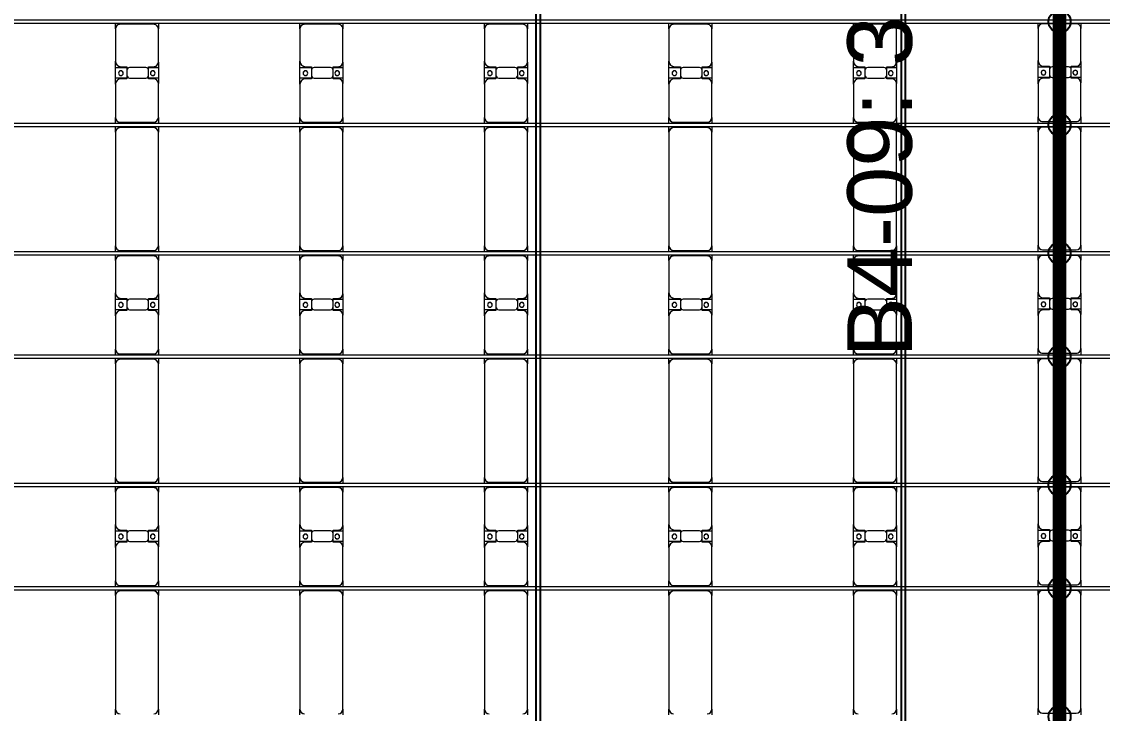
# Model space of a CAD drawing. Header units: millimetres. Extents: x -178706 to 107777, y -87310 to 933.
# Drawn here: x -14141 to -2426, y -64066 to -56571 of the extents above; entities that cross this region are included whole.
import ezdxf

# ---------------------------------------------------------------- set-up
doc = ezdxf.new("R2010")
doc.units = ezdxf.units.MM
doc.layers.add('A-GENM', color=13, linetype='Continuous', lineweight=9)
doc.layers.add('S-BEAM', color=12, linetype='Continuous', lineweight=9)
doc.layers.add('GC-GHI CHU', color=2, linetype='Continuous')
doc.layers.add('GC-HOP 40x60 GIA CUONG', color=1, linetype='Continuous')
doc.styles.add('GC_VN', font='arial.ttf')

# ---------------------------------------------------------------- blocks, each defined once
blk = doc.blocks.new('Dai phao do pin - DẢI PHAO ĐỠ PIN-15891-BỐ TRÍ KHUNG KẾT CẤU BÈ PIN 04')
at = {"layer": 'A-GENM', "color": 7}
for p, q in [((11869, 242), (11930, 242)), ((13160, 242), (11930, 242)), ((13160, 242), (13219, 242)), ((13259, 242), (13320, 242)), ((13680, 242), (13320, 242)), ((13680, 242), (13862, 242)), ((13748, 242), (13930, 242)), ((13748, 118), (13748, 242)), ((13862, 242), (13862, 118)), ((14280, 242), (13930, 242)), ((14280, 242), (14339, 242)), ((14379, 242), (14440, 242)), ((15670, 242), (14440, 242)), ((15670, 242), (15729, 242)), ((15769, 242), (15830, 242)), ((16190, 242), (15830, 242)), ((16190, 242), (16372, 242)), ((16258, 242), (16440, 242)), ((16258, 118), (16258, 242)), ((16372, 242), (16372, 118)), ((16790, 242), (16440, 242)), ((16790, 242), (16849, 242)), ((16889, 242), (16950, 242)), ((18180, 242), (16950, 242)), ((18180, 242), (18239, 242)), ((18279, 242), (18340, 242)), ((18700, 242), (18340, 242)), ((18700, 242), (18882, 242)), ((18768, 242), (18950, 242)), ((18768, 118), (18768, 242)), ((18882, 242), (18882, 118)), ((19300, 242), (18950, 242)), ((19300, 242), (19359, 242)), ((13210, -173), (13210, 192)), ((13270, 192), (13270, -173)), ((13740, 118), (13740, 182)), ((13832, 118), (13740, 118)), ((13870, 118), (13778, 118)), ((13870, 182), (13870, 118)), ((14330, -173), (14330, 192)), ((14390, 192), (14390, -173)), ((15720, -173), (15720, 192)), ((15780, 192), (15780, -173)), ((16250, 118), (16250, 182)), ((16342, 118), (16250, 118)), ((16380, 118), (16288, 118)), ((16380, 182), (16380, 118)), ((16840, -173), (16840, 192)), ((16900, 192), (16900, -173)), ((18230, -173), (18230, 192)), ((18290, 192), (18290, -173)), ((18760, 118), (18760, 182)), ((18852, 118), (18760, 118)), ((18890, 118), (18798, 118)), ((18890, 182), (18890, 118)), ((19350, -173), (19350, 192)), ((13748, 88), (13748, -88)), ((13862, -88), (13862, 88)), ((16258, 88), (16258, -88)), ((16372, -88), (16372, 88)), ((18768, 88), (18768, -88)), ((18882, -88), (18882, 88)), ((11930, -223), (11869, -223)), ((11930, -223), (13160, -223)), ((13219, -223), (13160, -223)), ((13320, -223), (13259, -223)), ((13320, -223), (13690, -223)), ((13862, -223), (13690, -223)), ((13740, -173), (13740, -118)), ((13740, -118), (13832, -118)), ((13748, -223), (13748, -118)), ((13920, -223), (13748, -223)), ((13778, -118), (13870, -118)), ((13862, -118), (13862, -223)), ((13870, -118), (13870, -173)), ((13920, -223), (14280, -223)), ((14339, -223), (14280, -223)), ((14440, -223), (14379, -223)), ((14440, -223), (15670, -223)), ((15729, -223), (15670, -223)), ((15830, -223), (15769, -223)), ((15830, -223), (16200, -223)), ((16372, -223), (16200, -223)), ((16250, -173), (16250, -118)), ((16250, -118), (16342, -118)), ((16258, -223), (16258, -118)), ((16430, -223), (16258, -223)), ((16288, -118), (16380, -118)), ((16372, -118), (16372, -223)), ((16380, -118), (16380, -173)), ((16430, -223), (16790, -223)), ((16849, -223), (16790, -223)), ((16950, -223), (16889, -223)), ((16950, -223), (18180, -223)), ((18239, -223), (18180, -223)), ((18340, -223), (18279, -223)), ((18340, -223), (18710, -223)), ((18882, -223), (18710, -223)), ((18760, -173), (18760, -118)), ((18760, -118), (18852, -118)), ((18768, -223), (18768, -118)), ((18940, -223), (18768, -223)), ((18798, -118), (18890, -118)), ((18882, -118), (18882, -223)), ((18890, -118), (18890, -173)), ((18940, -223), (19300, -223)), ((19359, -223), (19300, -223))]:
    blk.add_line(p, q, dxfattribs=at)
for centre, radius, start, end in [((11930, 192), 50, 90, 180), ((11930, 192), 50, 105, 180), ((13160, 192), 50, 360, 90), ((13160, 192), 50, 15, 90), ((13320, 192), 50, 90, 180), ((13680, 182), 60, 0, 90), ((13930, 182), 60, 90, 180), ((14280, 192), 50, 0, 90), ((14440, 192), 50, 90, 180), ((14440, 192), 50, 105, 180), ((15670, 192), 50, 0, 90), ((15670, 192), 50, 15, 90), ((15830, 192), 50, 90, 180), ((16190, 182), 60, 0, 90), ((16440, 182), 60, 90, 180), ((16790, 192), 50, 360, 90), ((16950, 192), 50, 90, 180), ((16950, 192), 50, 105, 180), ((18180, 192), 50, 360, 90), ((18180, 192), 50, 15, 90), ((18340, 192), 50, 90, 180), ((18700, 182), 60, 0, 90), ((18950, 182), 60, 90, 180), ((19300, 192), 50, 0, 90), ((13320, 192), 50, 135, 180), ((13680, 182), 60, 0, 30), ((13778, 88), 30, 90, 180), ((13799, 183), 25, 360, 180), ((13799, 183), 25, 180, 360), ((13801, 183), 25, 0, 180), ((13801, 183), 25, 180, 360), ((13832, 88), 30, 360, 90), ((13930, 182), 60, 150, 180), ((14280, 192), 50, 0, 45), ((15830, 192), 50, 135, 180), ((16190, 182), 60, 0, 30), ((16288, 88), 30, 90, 180), ((16309, 183), 25, 0, 180), ((16309, 183), 25, 180, 0), ((16311, 183), 25, 0, 180), ((16311, 183), 25, 180, 360), ((16342, 88), 30, 360, 90), ((16440, 182), 60, 150, 180), ((16790, 192), 50, 360, 45), ((18340, 192), 50, 135, 180), ((18700, 182), 60, 0, 30), ((18798, 88), 30, 90, 180), ((18819, 183), 25, 0, 180), ((18819, 183), 25, 180, 360), ((18821, 183), 25, 360, 180), ((18821, 183), 25, 180, 360), ((18852, 88), 30, 360, 90), ((18950, 182), 60, 150, 180), ((19300, 192), 50, 0, 45), ((13778, -88), 30, 180, 270), ((13832, -88), 30, 270, 360), ((16288, -88), 30, 180, 270), ((16342, -88), 30, 270, 360), ((18798, -88), 30, 180, 270), ((18852, -88), 30, 270, 360), ((11930, -173), 50, 180, 270), ((11930, -173), 50, 180, 270), ((13160, -173), 50, 270, 360), ((13160, -173), 50, 286.154, 360), ((13320, -173), 50, 180, 270), ((13320, -173), 50, 180, 225), ((13690, -173), 50, 270, 360), ((13690, -173), 50, 315, 360), ((13799, -162), 25, 0, 180), ((13799, -162), 25, 180, 360), ((13801, -162), 25, 0, 180), ((13801, -162), 25, 180, 360), ((13920, -173), 50, 180, 270), ((13920, -173), 50, 180, 225), ((14280, -173), 50, 270, 360), ((14280, -173), 50, 315, 360), ((14440, -173), 50, 180, 270), ((14440, -173), 50, 180, 270), ((15670, -173), 50, 270, 360), ((15670, -173), 50, 285, 360), ((15830, -173), 50, 180, 270), ((15830, -173), 50, 180, 225), ((16200, -173), 50, 270, 360), ((16200, -173), 50, 315, 360), ((16309, -162), 25, 0, 180), ((16309, -162), 25, 180, 360), ((16311, -162), 25, 360, 180), ((16311, -162), 25, 180, 0), ((16430, -173), 50, 180, 270), ((16430, -173), 50, 180, 225), ((16790, -173), 50, 270, 360), ((16790, -173), 50, 315, 360), ((16950, -173), 50, 180, 270), ((16950, -173), 50, 180, 270), ((18180, -173), 50, 270, 360), ((18180, -173), 50, 285, 360), ((18340, -173), 50, 180, 270), ((18340, -173), 50, 180, 225), ((18710, -173), 50, 270, 360), ((18710, -173), 50, 315, 360), ((18819, -162), 25, 0, 180), ((18819, -162), 25, 180, 360), ((18821, -162), 25, 0, 180), ((18821, -162), 25, 180, 360), ((18940, -173), 50, 180, 270), ((18940, -173), 50, 180, 225), ((19300, -173), 50, 270, 0), ((19300, -173), 50, 315, 360)]:
    blk.add_arc(centre, radius, start, end, dxfattribs=at)
blk = doc.blocks.new('Dai phao do pin - DẢI PHAO ĐỠ PIN-V60-BỐ TRÍ KHUNG KẾT CẤU BÈ PIN 04')
at = {"layer": 'A-GENM', "color": 7}
for p, q in [((11869, 242), (11930, 242)), ((13160, 242), (11930, 242)), ((13160, 242), (13219, 242)), ((13259, 242), (13320, 242)), ((13680, 242), (13320, 242)), ((13680, 242), (13862, 242)), ((13748, 242), (13930, 242)), ((13748, 118), (13748, 242)), ((13862, 242), (13862, 118)), ((14280, 242), (13930, 242)), ((14280, 242), (14339, 242)), ((14379, 242), (14440, 242)), ((15670, 242), (14440, 242)), ((15670, 242), (15729, 242)), ((15769, 242), (15830, 242)), ((16190, 242), (15830, 242)), ((16190, 242), (16372, 242)), ((16258, 242), (16440, 242)), ((16258, 118), (16258, 242)), ((16372, 242), (16372, 118)), ((16790, 242), (16440, 242)), ((16790, 242), (16849, 242)), ((16889, 242), (16950, 242)), ((18180, 242), (16950, 242)), ((18180, 242), (18239, 242)), ((18279, 242), (18340, 242)), ((18700, 242), (18340, 242)), ((18700, 242), (18882, 242)), ((18768, 242), (18950, 242)), ((18768, 118), (18768, 242)), ((18882, 242), (18882, 118)), ((19300, 242), (18950, 242)), ((19300, 242), (19359, 242)), ((13210, -173), (13210, 192)), ((13270, 192), (13270, -173)), ((13740, 118), (13740, 182)), ((13832, 118), (13740, 118)), ((13870, 118), (13778, 118)), ((13870, 182), (13870, 118)), ((14330, -173), (14330, 192)), ((14390, 192), (14390, -173)), ((15720, -173), (15720, 192)), ((15780, 192), (15780, -173)), ((16250, 118), (16250, 182)), ((16342, 118), (16250, 118)), ((16380, 118), (16288, 118)), ((16380, 182), (16380, 118)), ((16840, -173), (16840, 192)), ((16900, 192), (16900, -173)), ((18230, -173), (18230, 192)), ((18290, 192), (18290, -173)), ((18760, 118), (18760, 182)), ((18852, 118), (18760, 118)), ((18890, 118), (18798, 118)), ((18890, 182), (18890, 118)), ((19350, -173), (19350, 192)), ((13748, 88), (13748, -88)), ((13862, -88), (13862, 88)), ((16258, 88), (16258, -88)), ((16372, -88), (16372, 88)), ((18768, 88), (18768, -88)), ((18882, -88), (18882, 88)), ((11930, -223), (11869, -223)), ((11930, -223), (13160, -223)), ((13219, -223), (13160, -223)), ((13320, -223), (13259, -223)), ((13320, -223), (13690, -223)), ((13862, -223), (13690, -223)), ((13740, -173), (13740, -118)), ((13740, -118), (13832, -118)), ((13748, -223), (13748, -118)), ((13920, -223), (13748, -223)), ((13778, -118), (13870, -118)), ((13862, -118), (13862, -223)), ((13870, -118), (13870, -173)), ((13920, -223), (14280, -223)), ((14339, -223), (14280, -223)), ((14440, -223), (14379, -223)), ((14440, -223), (15670, -223)), ((15729, -223), (15670, -223)), ((15830, -223), (15769, -223)), ((15830, -223), (16200, -223)), ((16372, -223), (16200, -223)), ((16250, -173), (16250, -118)), ((16250, -118), (16342, -118)), ((16258, -223), (16258, -118)), ((16430, -223), (16258, -223)), ((16288, -118), (16380, -118)), ((16372, -118), (16372, -223)), ((16380, -118), (16380, -173)), ((16430, -223), (16790, -223)), ((16849, -223), (16790, -223)), ((16950, -223), (16889, -223)), ((16950, -223), (18180, -223)), ((18239, -223), (18180, -223)), ((18340, -223), (18279, -223)), ((18340, -223), (18710, -223)), ((18882, -223), (18710, -223)), ((18760, -173), (18760, -118)), ((18760, -118), (18852, -118)), ((18768, -223), (18768, -118)), ((18940, -223), (18768, -223)), ((18798, -118), (18890, -118)), ((18882, -118), (18882, -223)), ((18890, -118), (18890, -173)), ((18940, -223), (19300, -223)), ((19359, -223), (19300, -223))]:
    blk.add_line(p, q, dxfattribs=at)
for centre, radius, start, end in [((11930, 192), 50, 90, 180), ((11930, 192), 50, 105, 180), ((13160, 192), 50, 360, 90), ((13160, 192), 50, 15, 90), ((13320, 192), 50, 90, 180), ((13680, 182), 60, 0, 90), ((13930, 182), 60, 90, 180), ((14280, 192), 50, 0, 90), ((14440, 192), 50, 90, 180), ((14440, 192), 50, 105, 180), ((15670, 192), 50, 0, 90), ((15670, 192), 50, 15, 90), ((15830, 192), 50, 90, 180), ((16190, 182), 60, 0, 90), ((16440, 182), 60, 90, 180), ((16790, 192), 50, 360, 90), ((16950, 192), 50, 90, 180), ((16950, 192), 50, 105, 180), ((18180, 192), 50, 360, 90), ((18180, 192), 50, 15, 90), ((18340, 192), 50, 90, 180), ((18700, 182), 60, 0, 90), ((18950, 182), 60, 90, 180), ((19300, 192), 50, 0, 90), ((13320, 192), 50, 135, 180), ((13680, 182), 60, 0, 30), ((13778, 88), 30, 90, 180), ((13799, 183), 25, 360, 180), ((13799, 183), 25, 180, 360), ((13801, 183), 25, 0, 180), ((13801, 183), 25, 180, 360), ((13832, 88), 30, 360, 90), ((13930, 182), 60, 150, 180), ((14280, 192), 50, 0, 45), ((15830, 192), 50, 135, 180), ((16190, 182), 60, 0, 30), ((16288, 88), 30, 90, 180), ((16309, 183), 25, 0, 180), ((16309, 183), 25, 180, 0), ((16311, 183), 25, 0, 180), ((16311, 183), 25, 180, 360), ((16342, 88), 30, 360, 90), ((16440, 182), 60, 150, 180), ((16790, 192), 50, 360, 45), ((18340, 192), 50, 135, 180), ((18700, 182), 60, 0, 30), ((18798, 88), 30, 90, 180), ((18819, 183), 25, 0, 180), ((18819, 183), 25, 180, 360), ((18821, 183), 25, 360, 180), ((18821, 183), 25, 180, 360), ((18852, 88), 30, 360, 90), ((18950, 182), 60, 150, 180), ((19300, 192), 50, 0, 45), ((13778, -88), 30, 180, 270), ((13832, -88), 30, 270, 360), ((16288, -88), 30, 180, 270), ((16342, -88), 30, 270, 360), ((18798, -88), 30, 180, 270), ((18852, -88), 30, 270, 360), ((11930, -173), 50, 180, 270), ((11930, -173), 50, 180, 270), ((13160, -173), 50, 270, 360), ((13160, -173), 50, 286.1585, 360), ((13320, -173), 50, 180, 270), ((13320, -173), 50, 180, 225), ((13690, -173), 50, 270, 360), ((13690, -173), 50, 315, 360), ((13799, -162), 25, 0, 180), ((13799, -162), 25, 180, 360), ((13801, -162), 25, 0, 180), ((13801, -162), 25, 180, 360), ((13920, -173), 50, 180, 270), ((13920, -173), 50, 180, 225), ((14280, -173), 50, 270, 360), ((14280, -173), 50, 315, 360), ((14440, -173), 50, 180, 270), ((14440, -173), 50, 180, 270), ((15670, -173), 50, 270, 360), ((15670, -173), 50, 285, 360), ((15830, -173), 50, 180, 270), ((15830, -173), 50, 180, 225), ((16200, -173), 50, 270, 360), ((16200, -173), 50, 315, 360), ((16309, -162), 25, 0, 180), ((16309, -162), 25, 180, 360), ((16311, -162), 25, 360, 180), ((16311, -162), 25, 180, 0), ((16430, -173), 50, 180, 270), ((16430, -173), 50, 180, 225), ((16790, -173), 50, 270, 360), ((16790, -173), 50, 315, 360), ((16950, -173), 50, 180, 270), ((16950, -173), 50, 180, 270), ((18180, -173), 50, 270, 360), ((18180, -173), 50, 285, 360), ((18340, -173), 50, 180, 270), ((18340, -173), 50, 180, 225), ((18710, -173), 50, 270, 360), ((18710, -173), 50, 315, 360), ((18819, -162), 25, 0, 180), ((18819, -162), 25, 180, 360), ((18821, -162), 25, 0, 180), ((18821, -162), 25, 180, 360), ((18940, -173), 50, 180, 270), ((18940, -173), 50, 180, 225), ((19300, -173), 50, 270, 0), ((19300, -173), 50, 315, 360)]:
    blk.add_arc(centre, radius, start, end, dxfattribs=at)
blk = doc.blocks.new('Dai phao do pin - DẢI PHAO ĐỠ PIN-V61-BỐ TRÍ KHUNG KẾT CẤU BÈ PIN 04')
at = {"layer": 'A-GENM', "color": 7}
for p, q in [((11869, 242), (11930, 242)), ((13160, 242), (11930, 242)), ((13160, 242), (13219, 242)), ((13259, 242), (13320, 242)), ((13680, 242), (13320, 242)), ((13680, 242), (13862, 242)), ((13748, 242), (13930, 242)), ((13748, 118), (13748, 242)), ((13862, 242), (13862, 118)), ((14280, 242), (13930, 242)), ((14280, 242), (14339, 242)), ((14379, 242), (14440, 242)), ((15670, 242), (14440, 242)), ((15670, 242), (15729, 242)), ((15769, 242), (15830, 242)), ((16190, 242), (15830, 242)), ((16190, 242), (16372, 242)), ((16258, 242), (16440, 242)), ((16258, 118), (16258, 242)), ((16372, 242), (16372, 118)), ((16790, 242), (16440, 242)), ((16790, 242), (16849, 242)), ((16889, 242), (16950, 242)), ((18180, 242), (16950, 242)), ((18180, 242), (18239, 242)), ((18279, 242), (18340, 242)), ((18700, 242), (18340, 242)), ((18700, 242), (18882, 242)), ((18768, 242), (18950, 242)), ((18768, 118), (18768, 242)), ((18882, 242), (18882, 118)), ((19300, 242), (18950, 242)), ((19300, 242), (19359, 242)), ((13210, -173), (13210, 192)), ((13270, 192), (13270, -173)), ((13740, 118), (13740, 182)), ((13832, 118), (13740, 118)), ((13870, 118), (13778, 118)), ((13870, 182), (13870, 118)), ((14330, -173), (14330, 192)), ((14390, 192), (14390, -173)), ((15720, -173), (15720, 192)), ((15780, 192), (15780, -173)), ((16250, 118), (16250, 182)), ((16342, 118), (16250, 118)), ((16380, 118), (16288, 118)), ((16380, 182), (16380, 118)), ((16840, -173), (16840, 192)), ((16900, 192), (16900, -173)), ((18230, -173), (18230, 192)), ((18290, 192), (18290, -173)), ((18760, 118), (18760, 182)), ((18852, 118), (18760, 118)), ((18890, 118), (18798, 118)), ((18890, 182), (18890, 118)), ((19350, -173), (19350, 192)), ((13748, 88), (13748, -88)), ((13862, -88), (13862, 88)), ((16258, 88), (16258, -88)), ((16372, -88), (16372, 88)), ((18768, 88), (18768, -88)), ((18882, -88), (18882, 88)), ((11930, -223), (11869, -223)), ((11930, -223), (13160, -223)), ((13219, -223), (13160, -223)), ((13320, -223), (13259, -223)), ((13320, -223), (13690, -223)), ((13862, -223), (13690, -223)), ((13740, -173), (13740, -118)), ((13740, -118), (13832, -118)), ((13748, -223), (13748, -118)), ((13920, -223), (13748, -223)), ((13778, -118), (13870, -118)), ((13862, -118), (13862, -223)), ((13870, -118), (13870, -173)), ((13920, -223), (14280, -223)), ((14339, -223), (14280, -223)), ((14440, -223), (14379, -223)), ((14440, -223), (15670, -223)), ((15729, -223), (15670, -223)), ((15830, -223), (15769, -223)), ((15830, -223), (16200, -223)), ((16372, -223), (16200, -223)), ((16250, -173), (16250, -118)), ((16250, -118), (16342, -118)), ((16258, -223), (16258, -118)), ((16430, -223), (16258, -223)), ((16288, -118), (16380, -118)), ((16372, -118), (16372, -223)), ((16380, -118), (16380, -173)), ((16430, -223), (16790, -223)), ((16849, -223), (16790, -223)), ((16950, -223), (16889, -223)), ((16950, -223), (18180, -223)), ((18239, -223), (18180, -223)), ((18340, -223), (18279, -223)), ((18340, -223), (18710, -223)), ((18882, -223), (18710, -223)), ((18760, -173), (18760, -118)), ((18760, -118), (18852, -118)), ((18768, -223), (18768, -118)), ((18940, -223), (18768, -223)), ((18798, -118), (18890, -118)), ((18882, -118), (18882, -223)), ((18890, -118), (18890, -173)), ((18940, -223), (19300, -223)), ((19359, -223), (19300, -223))]:
    blk.add_line(p, q, dxfattribs=at)
for centre, radius, start, end in [((11930, 192), 50, 90, 180), ((11930, 192), 50, 105, 180), ((13160, 192), 50, 360, 90), ((13160, 192), 50, 15, 90), ((13320, 192), 50, 90, 180), ((13680, 182), 60, 0, 90), ((13930, 182), 60, 90, 180), ((14280, 192), 50, 0, 90), ((14440, 192), 50, 90, 180), ((14440, 192), 50, 105, 180), ((15670, 192), 50, 0, 90), ((15670, 192), 50, 15, 90), ((15830, 192), 50, 90, 180), ((16190, 182), 60, 0, 90), ((16440, 182), 60, 90, 180), ((16790, 192), 50, 360, 90), ((16950, 192), 50, 90, 180), ((16950, 192), 50, 105, 180), ((18180, 192), 50, 360, 90), ((18180, 192), 50, 15, 90), ((18340, 192), 50, 90, 180), ((18700, 182), 60, 0, 90), ((18950, 182), 60, 90, 180), ((19300, 192), 50, 0, 90), ((13320, 192), 50, 135, 180), ((13680, 182), 60, 0, 30), ((13778, 88), 30, 90, 180), ((13799, 183), 25, 360, 180), ((13799, 183), 25, 180, 360), ((13801, 183), 25, 0, 180), ((13801, 183), 25, 180, 360), ((13832, 88), 30, 360, 90), ((13930, 182), 60, 150, 180), ((14280, 192), 50, 0, 45), ((15830, 192), 50, 135, 180), ((16190, 182), 60, 0, 30), ((16288, 88), 30, 90, 180), ((16309, 183), 25, 0, 180), ((16309, 183), 25, 180, 0), ((16311, 183), 25, 0, 180), ((16311, 183), 25, 180, 360), ((16342, 88), 30, 360, 90), ((16440, 182), 60, 150, 180), ((16790, 192), 50, 360, 45), ((18340, 192), 50, 135, 180), ((18700, 182), 60, 0, 30), ((18798, 88), 30, 90, 180), ((18819, 183), 25, 0, 180), ((18819, 183), 25, 180, 360), ((18821, 183), 25, 360, 180), ((18821, 183), 25, 180, 360), ((18852, 88), 30, 360, 90), ((18950, 182), 60, 150, 180), ((19300, 192), 50, 0, 45), ((13778, -88), 30, 180, 270), ((13832, -88), 30, 270, 360), ((16288, -88), 30, 180, 270), ((16342, -88), 30, 270, 360), ((18798, -88), 30, 180, 270), ((18852, -88), 30, 270, 360), ((11930, -173), 50, 180, 270), ((11930, -173), 50, 180, 270), ((13160, -173), 50, 270, 360), ((13160, -173), 50, 286.1631, 360), ((13320, -173), 50, 180, 270), ((13320, -173), 50, 180, 225), ((13690, -173), 50, 270, 360), ((13690, -173), 50, 315, 360), ((13799, -162), 25, 0, 180), ((13799, -162), 25, 180, 360), ((13801, -162), 25, 0, 180), ((13801, -162), 25, 180, 360), ((13920, -173), 50, 180, 270), ((13920, -173), 50, 180, 225), ((14280, -173), 50, 270, 360), ((14280, -173), 50, 315, 360), ((14440, -173), 50, 180, 270), ((14440, -173), 50, 180, 270), ((15670, -173), 50, 270, 360), ((15670, -173), 50, 285, 360), ((15830, -173), 50, 180, 270), ((15830, -173), 50, 180, 225), ((16200, -173), 50, 270, 360), ((16200, -173), 50, 315, 360), ((16309, -162), 25, 0, 180), ((16309, -162), 25, 180, 360), ((16311, -162), 25, 360, 180), ((16311, -162), 25, 180, 0), ((16430, -173), 50, 180, 270), ((16430, -173), 50, 180, 225), ((16790, -173), 50, 270, 360), ((16790, -173), 50, 315, 360), ((16950, -173), 50, 180, 270), ((16950, -173), 50, 180, 270), ((18180, -173), 50, 270, 360), ((18180, -173), 50, 285, 360), ((18340, -173), 50, 180, 270), ((18340, -173), 50, 180, 225), ((18710, -173), 50, 270, 360), ((18710, -173), 50, 315, 360), ((18819, -162), 25, 0, 180), ((18819, -162), 25, 180, 360), ((18821, -162), 25, 0, 180), ((18821, -162), 25, 180, 360), ((18940, -173), 50, 180, 270), ((18940, -173), 50, 180, 225), ((19300, -173), 50, 270, 0), ((19300, -173), 50, 315, 360)]:
    blk.add_arc(centre, radius, start, end, dxfattribs=at)
blk = doc.blocks.new('Dai phao do pin - DẢI PHAO ĐỠ PIN-V62-BỐ TRÍ KHUNG KẾT CẤU BÈ PIN 04')
at = {"layer": 'A-GENM', "color": 7}
for p, q in [((11869, 242), (11930, 242)), ((13160, 242), (11930, 242)), ((13160, 242), (13219, 242)), ((13259, 242), (13320, 242)), ((13680, 242), (13320, 242)), ((13680, 242), (13862, 242)), ((13748, 242), (13930, 242)), ((13748, 118), (13748, 242)), ((13862, 242), (13862, 118)), ((14280, 242), (13930, 242)), ((14280, 242), (14339, 242)), ((14379, 242), (14440, 242)), ((15670, 242), (14440, 242)), ((15670, 242), (15729, 242)), ((15769, 242), (15830, 242)), ((16190, 242), (15830, 242)), ((16190, 242), (16372, 242)), ((16258, 242), (16440, 242)), ((16258, 118), (16258, 242)), ((16372, 242), (16372, 118)), ((16790, 242), (16440, 242)), ((16790, 242), (16849, 242)), ((16889, 242), (16950, 242)), ((18180, 242), (16950, 242)), ((18180, 242), (18239, 242)), ((18279, 242), (18340, 242)), ((18700, 242), (18340, 242)), ((18700, 242), (18882, 242)), ((18768, 242), (18950, 242)), ((18768, 118), (18768, 242)), ((18882, 242), (18882, 118)), ((19300, 242), (18950, 242)), ((19300, 242), (19359, 242)), ((13210, -173), (13210, 192)), ((13270, 192), (13270, -173)), ((13740, 118), (13740, 182)), ((13832, 118), (13740, 118)), ((13870, 118), (13778, 118)), ((13870, 182), (13870, 118)), ((14330, -173), (14330, 192)), ((14390, 192), (14390, -173)), ((15720, -173), (15720, 192)), ((15780, 192), (15780, -173)), ((16250, 118), (16250, 182)), ((16342, 118), (16250, 118)), ((16380, 118), (16288, 118)), ((16380, 182), (16380, 118)), ((16840, -173), (16840, 192)), ((16900, 192), (16900, -173)), ((18230, -173), (18230, 192)), ((18290, 192), (18290, -173)), ((18760, 118), (18760, 182)), ((18852, 118), (18760, 118)), ((18890, 118), (18798, 118)), ((18890, 182), (18890, 118)), ((19350, -173), (19350, 192)), ((13748, 88), (13748, -88)), ((13862, -88), (13862, 88)), ((16258, 88), (16258, -88)), ((16372, -88), (16372, 88)), ((18768, 88), (18768, -88)), ((18882, -88), (18882, 88)), ((11930, -223), (11869, -223)), ((11930, -223), (13160, -223)), ((13219, -223), (13160, -223)), ((13320, -223), (13259, -223)), ((13320, -223), (13690, -223)), ((13862, -223), (13690, -223)), ((13740, -173), (13740, -118)), ((13740, -118), (13832, -118)), ((13748, -223), (13748, -118)), ((13920, -223), (13748, -223)), ((13778, -118), (13870, -118)), ((13862, -118), (13862, -223)), ((13870, -118), (13870, -173)), ((13920, -223), (14280, -223)), ((14339, -223), (14280, -223)), ((14440, -223), (14379, -223)), ((14440, -223), (15670, -223)), ((15729, -223), (15670, -223)), ((15830, -223), (15769, -223)), ((15830, -223), (16200, -223)), ((16372, -223), (16200, -223)), ((16250, -173), (16250, -118)), ((16250, -118), (16342, -118)), ((16258, -223), (16258, -118)), ((16430, -223), (16258, -223)), ((16288, -118), (16380, -118)), ((16372, -118), (16372, -223)), ((16380, -118), (16380, -173)), ((16430, -223), (16790, -223)), ((16849, -223), (16790, -223)), ((16950, -223), (16889, -223)), ((16950, -223), (18180, -223)), ((18239, -223), (18180, -223)), ((18340, -223), (18279, -223)), ((18340, -223), (18710, -223)), ((18882, -223), (18710, -223)), ((18760, -173), (18760, -118)), ((18760, -118), (18852, -118)), ((18768, -223), (18768, -118)), ((18940, -223), (18768, -223)), ((18798, -118), (18890, -118)), ((18882, -118), (18882, -223)), ((18890, -118), (18890, -173)), ((18940, -223), (19300, -223)), ((19359, -223), (19300, -223))]:
    blk.add_line(p, q, dxfattribs=at)
for centre, radius, start, end in [((11930, 192), 50, 90, 180), ((11930, 192), 50, 105, 180), ((13160, 192), 50, 360, 90), ((13160, 192), 50, 15, 90), ((13320, 192), 50, 90, 180), ((13680, 182), 60, 0, 90), ((13930, 182), 60, 90, 180), ((14280, 192), 50, 0, 90), ((14440, 192), 50, 90, 180), ((14440, 192), 50, 105, 180), ((15670, 192), 50, 0, 90), ((15670, 192), 50, 15, 90), ((15830, 192), 50, 90, 180), ((16190, 182), 60, 0, 90), ((16440, 182), 60, 90, 180), ((16790, 192), 50, 360, 90), ((16950, 192), 50, 90, 180), ((16950, 192), 50, 105, 180), ((18180, 192), 50, 360, 90), ((18180, 192), 50, 15, 90), ((18340, 192), 50, 90, 180), ((18700, 182), 60, 0, 90), ((18950, 182), 60, 90, 180), ((19300, 192), 50, 0, 90), ((13320, 192), 50, 135, 180), ((13680, 182), 60, 0, 30), ((13778, 88), 30, 90, 180), ((13799, 183), 25, 360, 180), ((13799, 183), 25, 180, 360), ((13801, 183), 25, 0, 180), ((13801, 183), 25, 180, 360), ((13832, 88), 30, 360, 90), ((13930, 182), 60, 150, 180), ((14280, 192), 50, 0, 45), ((15830, 192), 50, 135, 180), ((16190, 182), 60, 0, 30), ((16288, 88), 30, 90, 180), ((16309, 183), 25, 0, 180), ((16309, 183), 25, 180, 0), ((16311, 183), 25, 0, 180), ((16311, 183), 25, 180, 360), ((16342, 88), 30, 360, 90), ((16440, 182), 60, 150, 180), ((16790, 192), 50, 360, 45), ((18340, 192), 50, 135, 180), ((18700, 182), 60, 0, 30), ((18798, 88), 30, 90, 180), ((18819, 183), 25, 0, 180), ((18819, 183), 25, 180, 360), ((18821, 183), 25, 360, 180), ((18821, 183), 25, 180, 360), ((18852, 88), 30, 360, 90), ((18950, 182), 60, 150, 180), ((19300, 192), 50, 0, 45), ((13778, -88), 30, 180, 270), ((13832, -88), 30, 270, 360), ((16288, -88), 30, 180, 270), ((16342, -88), 30, 270, 360), ((18798, -88), 30, 180, 270), ((18852, -88), 30, 270, 360), ((11930, -173), 50, 180, 270), ((11930, -173), 50, 180, 270), ((13160, -173), 50, 270, 360), ((13160, -173), 50, 286.1676, 360), ((13320, -173), 50, 180, 270), ((13320, -173), 50, 180, 225), ((13690, -173), 50, 270, 360), ((13690, -173), 50, 315, 360), ((13799, -162), 25, 0, 180), ((13799, -162), 25, 180, 360), ((13801, -162), 25, 0, 180), ((13801, -162), 25, 180, 360), ((13920, -173), 50, 180, 270), ((13920, -173), 50, 180, 225), ((14280, -173), 50, 270, 360), ((14280, -173), 50, 315, 360), ((14440, -173), 50, 180, 270), ((14440, -173), 50, 180, 270), ((15670, -173), 50, 270, 360), ((15670, -173), 50, 285, 360), ((15830, -173), 50, 180, 270), ((15830, -173), 50, 180, 225), ((16200, -173), 50, 270, 360), ((16200, -173), 50, 315, 360), ((16309, -162), 25, 0, 180), ((16309, -162), 25, 180, 360), ((16311, -162), 25, 360, 180), ((16311, -162), 25, 180, 0), ((16430, -173), 50, 180, 270), ((16430, -173), 50, 180, 225), ((16790, -173), 50, 270, 360), ((16790, -173), 50, 315, 360), ((16950, -173), 50, 180, 270), ((16950, -173), 50, 180, 270), ((18180, -173), 50, 270, 360), ((18180, -173), 50, 285, 360), ((18340, -173), 50, 180, 270), ((18340, -173), 50, 180, 225), ((18710, -173), 50, 270, 360), ((18710, -173), 50, 315, 360), ((18819, -162), 25, 0, 180), ((18819, -162), 25, 180, 360), ((18821, -162), 25, 0, 180), ((18821, -162), 25, 180, 360), ((18940, -173), 50, 180, 270), ((18940, -173), 50, 180, 225), ((19300, -173), 50, 270, 0), ((19300, -173), 50, 315, 360)]:
    blk.add_arc(centre, radius, start, end, dxfattribs=at)
blk = doc.blocks.new('Dai phao do pin - DẢI PHAO ĐỠ PIN-V63-BỐ TRÍ KHUNG KẾT CẤU BÈ PIN 04')
at = {"layer": 'A-GENM', "color": 7}
for p, q in [((11869, 242), (11930, 242)), ((13160, 242), (11930, 242)), ((13160, 242), (13219, 242)), ((13259, 242), (13320, 242)), ((13680, 242), (13320, 242)), ((13680, 242), (13862, 242)), ((13748, 242), (13930, 242)), ((13748, 118), (13748, 242)), ((13862, 242), (13862, 118)), ((14280, 242), (13930, 242)), ((14280, 242), (14339, 242)), ((14379, 242), (14440, 242)), ((15670, 242), (14440, 242)), ((15670, 242), (15729, 242)), ((15769, 242), (15830, 242)), ((16190, 242), (15830, 242)), ((16190, 242), (16372, 242)), ((16258, 242), (16440, 242)), ((16258, 118), (16258, 242)), ((16372, 242), (16372, 118)), ((16790, 242), (16440, 242)), ((16790, 242), (16849, 242)), ((16889, 242), (16950, 242)), ((18180, 242), (16950, 242)), ((18180, 242), (18239, 242)), ((18279, 242), (18340, 242)), ((18700, 242), (18340, 242)), ((18700, 242), (18882, 242)), ((18768, 242), (18950, 242)), ((18768, 118), (18768, 242)), ((18882, 242), (18882, 118)), ((19300, 242), (18950, 242)), ((19300, 242), (19359, 242)), ((13210, -173), (13210, 192)), ((13270, 192), (13270, -173)), ((13740, 118), (13740, 182)), ((13832, 118), (13740, 118)), ((13870, 118), (13778, 118)), ((13870, 182), (13870, 118)), ((14330, -173), (14330, 192)), ((14390, 192), (14390, -173)), ((15720, -173), (15720, 192)), ((15780, 192), (15780, -173)), ((16250, 118), (16250, 182)), ((16342, 118), (16250, 118)), ((16380, 118), (16288, 118)), ((16380, 182), (16380, 118)), ((16840, -173), (16840, 192)), ((16900, 192), (16900, -173)), ((18230, -173), (18230, 192)), ((18290, 192), (18290, -173)), ((18760, 118), (18760, 182)), ((18852, 118), (18760, 118)), ((18890, 118), (18798, 118)), ((18890, 182), (18890, 118)), ((19350, -173), (19350, 192)), ((13748, 88), (13748, -88)), ((13862, -88), (13862, 88)), ((16258, 88), (16258, -88)), ((16372, -88), (16372, 88)), ((18768, 88), (18768, -88)), ((18882, -88), (18882, 88)), ((11930, -223), (11869, -223)), ((11930, -223), (13160, -223)), ((13219, -223), (13160, -223)), ((13320, -223), (13259, -223)), ((13320, -223), (13690, -223)), ((13862, -223), (13690, -223)), ((13740, -173), (13740, -118)), ((13740, -118), (13832, -118)), ((13748, -223), (13748, -118)), ((13920, -223), (13748, -223)), ((13778, -118), (13870, -118)), ((13862, -118), (13862, -223)), ((13870, -118), (13870, -173)), ((13920, -223), (14280, -223)), ((14339, -223), (14280, -223)), ((14440, -223), (14379, -223)), ((14440, -223), (15670, -223)), ((15729, -223), (15670, -223)), ((15830, -223), (15769, -223)), ((15830, -223), (16200, -223)), ((16372, -223), (16200, -223)), ((16250, -173), (16250, -118)), ((16250, -118), (16342, -118)), ((16258, -223), (16258, -118)), ((16430, -223), (16258, -223)), ((16288, -118), (16380, -118)), ((16372, -118), (16372, -223)), ((16380, -118), (16380, -173)), ((16430, -223), (16790, -223)), ((16849, -223), (16790, -223)), ((16950, -223), (16889, -223)), ((16950, -223), (18180, -223)), ((18239, -223), (18180, -223)), ((18340, -223), (18279, -223)), ((18340, -223), (18710, -223)), ((18882, -223), (18710, -223)), ((18760, -173), (18760, -118)), ((18760, -118), (18852, -118)), ((18768, -223), (18768, -118)), ((18940, -223), (18768, -223)), ((18798, -118), (18890, -118)), ((18882, -118), (18882, -223)), ((18890, -118), (18890, -173)), ((18940, -223), (19300, -223)), ((19359, -223), (19300, -223))]:
    blk.add_line(p, q, dxfattribs=at)
for centre, radius, start, end in [((11930, 192), 50, 90, 180), ((11930, 192), 50, 105, 180), ((13160, 192), 50, 360, 90), ((13160, 192), 50, 15, 90), ((13320, 192), 50, 90, 180), ((13680, 182), 60, 0, 90), ((13930, 182), 60, 90, 180), ((14280, 192), 50, 0, 90), ((14440, 192), 50, 90, 180), ((14440, 192), 50, 105, 180), ((15670, 192), 50, 0, 90), ((15670, 192), 50, 15, 90), ((15830, 192), 50, 90, 180), ((16190, 182), 60, 0, 90), ((16440, 182), 60, 90, 180), ((16790, 192), 50, 360, 90), ((16950, 192), 50, 90, 180), ((16950, 192), 50, 105, 180), ((18180, 192), 50, 360, 90), ((18180, 192), 50, 15, 90), ((18340, 192), 50, 90, 180), ((18700, 182), 60, 0, 90), ((18950, 182), 60, 90, 180), ((19300, 192), 50, 0, 90), ((13320, 192), 50, 135, 180), ((13680, 182), 60, 0, 30), ((13778, 88), 30, 90, 180), ((13799, 183), 25, 360, 180), ((13799, 183), 25, 180, 360), ((13801, 183), 25, 0, 180), ((13801, 183), 25, 180, 360), ((13832, 88), 30, 360, 90), ((13930, 182), 60, 150, 180), ((14280, 192), 50, 0, 45), ((15830, 192), 50, 135, 180), ((16190, 182), 60, 0, 30), ((16288, 88), 30, 90, 180), ((16309, 183), 25, 0, 180), ((16309, 183), 25, 180, 0), ((16311, 183), 25, 0, 180), ((16311, 183), 25, 180, 360), ((16342, 88), 30, 360, 90), ((16440, 182), 60, 150, 180), ((16790, 192), 50, 360, 45), ((18340, 192), 50, 135, 180), ((18700, 182), 60, 0, 30), ((18798, 88), 30, 90, 180), ((18819, 183), 25, 0, 180), ((18819, 183), 25, 180, 360), ((18821, 183), 25, 360, 180), ((18821, 183), 25, 180, 360), ((18852, 88), 30, 360, 90), ((18950, 182), 60, 150, 180), ((19300, 192), 50, 0, 45), ((13778, -88), 30, 180, 270), ((13832, -88), 30, 270, 360), ((16288, -88), 30, 180, 270), ((16342, -88), 30, 270, 360), ((18798, -88), 30, 180, 270), ((18852, -88), 30, 270, 360), ((11930, -173), 50, 180, 270), ((11930, -173), 50, 180, 270), ((13160, -173), 50, 270, 360), ((13160, -173), 50, 286.1721, 360), ((13320, -173), 50, 180, 270), ((13320, -173), 50, 180, 225), ((13690, -173), 50, 270, 360), ((13690, -173), 50, 315, 360), ((13799, -162), 25, 0, 180), ((13799, -162), 25, 180, 360), ((13801, -162), 25, 0, 180), ((13801, -162), 25, 180, 360), ((13920, -173), 50, 180, 270), ((13920, -173), 50, 180, 225), ((14280, -173), 50, 270, 360), ((14280, -173), 50, 315, 360), ((14440, -173), 50, 180, 270), ((14440, -173), 50, 180, 270), ((15670, -173), 50, 270, 360), ((15670, -173), 50, 285, 360), ((15830, -173), 50, 180, 270), ((15830, -173), 50, 180, 225), ((16200, -173), 50, 270, 360), ((16200, -173), 50, 315, 360), ((16309, -162), 25, 0, 180), ((16309, -162), 25, 180, 360), ((16311, -162), 25, 360, 180), ((16311, -162), 25, 180, 0), ((16430, -173), 50, 180, 270), ((16430, -173), 50, 180, 225), ((16790, -173), 50, 270, 360), ((16790, -173), 50, 315, 360), ((16950, -173), 50, 180, 270), ((16950, -173), 50, 180, 270), ((18180, -173), 50, 270, 360), ((18180, -173), 50, 285, 360), ((18340, -173), 50, 180, 270), ((18340, -173), 50, 180, 225), ((18710, -173), 50, 270, 360), ((18710, -173), 50, 315, 360), ((18819, -162), 25, 0, 180), ((18819, -162), 25, 180, 360), ((18821, -162), 25, 0, 180), ((18821, -162), 25, 180, 360), ((18940, -173), 50, 180, 270), ((18940, -173), 50, 180, 225), ((19300, -173), 50, 270, 0), ((19300, -173), 50, 315, 360)]:
    blk.add_arc(centre, radius, start, end, dxfattribs=at)
blk = doc.blocks.new('Dầm C52 - Dầm C52-22346-BỐ TRÍ KHUNG KẾT CẤU BÈ PIN 04')
at = {"layer": 'S-BEAM', "color": 1}
for p, q in [((-87623, 20), (87623, 20)), ((87623, -20), (-87623, -20))]:
    blk.add_line(p, q, dxfattribs=at)
blk = doc.blocks.new('Dầm C52 - Hộp 40x60-15954-BỐ TRÍ KHUNG KẾT CẤU BÈ PIN 04')
at = {"layer": 'S-BEAM', "color": 3, "lineweight": 25}
for p, q in [((-20150, 20), (20150, 20)), ((20150, -20), (-20150, -20))]:
    blk.add_line(p, q, dxfattribs=at)
blk = doc.blocks.new('Dai phao do pin - DẢI PHAO ĐỠ PIN-V83-BỐ TRÍ KHUNG KẾT CẤU BÈ PIN 04')
at = {"layer": 'A-GENM', "color": 7}
for p, q in [((11863, 242), (11930, 242)), ((13160, 242), (11930, 242)), ((13160, 242), (13213, 242)), ((13253, 242), (13320, 242)), ((13680, 242), (13320, 242)), ((13680, 242), (13862, 242)), ((13748, 242), (13930, 242)), ((13748, 118), (13748, 242)), ((13862, 242), (13862, 118)), ((14280, 242), (13930, 242)), ((14280, 242), (14333, 242)), ((14373, 242), (14440, 242)), ((15670, 242), (14440, 242)), ((15670, 242), (15723, 242)), ((15763, 242), (15830, 242)), ((16190, 242), (15830, 242)), ((16190, 242), (16372, 242)), ((16258, 242), (16440, 242)), ((16258, 118), (16258, 242)), ((16372, 242), (16372, 118)), ((16790, 242), (16440, 242)), ((16790, 242), (16843, 242)), ((16883, 242), (16950, 242)), ((18180, 242), (16950, 242)), ((18180, 242), (18233, 242)), ((18273, 242), (18340, 242)), ((18700, 242), (18340, 242)), ((18700, 242), (18882, 242)), ((18768, 242), (18950, 242)), ((18768, 118), (18768, 242)), ((18882, 242), (18882, 118)), ((19300, 242), (18950, 242)), ((19300, 242), (19353, 242)), ((11880, 192), (11880, -173)), ((13210, -173), (13210, 192)), ((13270, 192), (13270, -173)), ((13740, 118), (13740, 182)), ((13832, 118), (13740, 118)), ((13870, 118), (13778, 118)), ((13870, 182), (13870, 118)), ((14330, -173), (14330, 192)), ((14390, 192), (14390, -173)), ((15720, -173), (15720, 192)), ((15780, 192), (15780, -173)), ((16250, 118), (16250, 182)), ((16342, 118), (16250, 118)), ((16380, 118), (16288, 118)), ((16380, 182), (16380, 118)), ((16840, -173), (16840, 192)), ((16900, 192), (16900, -173)), ((18230, -173), (18230, 192)), ((18290, 192), (18290, -173)), ((18760, 118), (18760, 182)), ((18852, 118), (18760, 118)), ((18890, 118), (18798, 118)), ((18890, 182), (18890, 118)), ((19350, -173), (19350, 192)), ((13748, 88), (13748, -88)), ((13862, -88), (13862, 88)), ((16258, 88), (16258, -88)), ((16372, -88), (16372, 88)), ((18768, 88), (18768, -88)), ((18882, -88), (18882, 88)), ((11930, -223), (11863, -223)), ((11930, -223), (13160, -223)), ((13213, -223), (13160, -223)), ((13320, -223), (13253, -223)), ((13320, -223), (13690, -223)), ((13862, -223), (13690, -223)), ((13740, -173), (13740, -118)), ((13740, -118), (13832, -118)), ((13748, -223), (13748, -118)), ((13920, -223), (13748, -223)), ((13778, -118), (13870, -118)), ((13862, -118), (13862, -223)), ((13870, -118), (13870, -173)), ((13920, -223), (14280, -223)), ((14333, -223), (14280, -223)), ((14440, -223), (14373, -223)), ((14440, -223), (15670, -223)), ((15723, -223), (15670, -223)), ((15830, -223), (15763, -223)), ((15830, -223), (16200, -223)), ((16372, -223), (16200, -223)), ((16250, -173), (16250, -118)), ((16250, -118), (16342, -118)), ((16258, -223), (16258, -118)), ((16430, -223), (16258, -223)), ((16288, -118), (16380, -118)), ((16372, -118), (16372, -223)), ((16380, -118), (16380, -173)), ((16430, -223), (16790, -223)), ((16843, -223), (16790, -223)), ((16950, -223), (16883, -223)), ((16950, -223), (18180, -223)), ((18233, -223), (18180, -223)), ((18340, -223), (18273, -223)), ((18340, -223), (18710, -223)), ((18882, -223), (18710, -223)), ((18760, -173), (18760, -118)), ((18760, -118), (18852, -118)), ((18768, -223), (18768, -118)), ((18940, -223), (18768, -223)), ((18798, -118), (18890, -118)), ((18882, -118), (18882, -223)), ((18890, -118), (18890, -173)), ((18940, -223), (19300, -223)), ((19353, -223), (19300, -223))]:
    blk.add_line(p, q, dxfattribs=at)
for centre, radius, start, end in [((11930, 192), 50, 90, 180), ((11930, 192), 50, 105, 180), ((13160, 192), 50, 360, 90), ((13160, 192), 50, 15, 90), ((13320, 192), 50, 90, 180), ((13680, 182), 60, 0, 90), ((13930, 182), 60, 90, 180), ((14280, 192), 50, 0, 90), ((14440, 192), 50, 90, 180), ((14440, 192), 50, 105, 180), ((15670, 192), 50, 0, 90), ((15670, 192), 50, 15, 90), ((15830, 192), 50, 90, 180), ((16190, 182), 60, 0, 90), ((16440, 182), 60, 90, 180), ((16790, 192), 50, 360, 90), ((16950, 192), 50, 90, 180), ((16950, 192), 50, 105, 180), ((18180, 192), 50, 360, 90), ((18180, 192), 50, 15, 90), ((18340, 192), 50, 90, 180), ((18700, 182), 60, 0, 90), ((18950, 182), 60, 90, 180), ((19300, 192), 50, 0, 90), ((13320, 192), 50, 135, 180), ((13680, 182), 60, 0, 30), ((13778, 88), 30, 90, 180), ((13799, 183), 25, 360, 180), ((13799, 183), 25, 180, 360), ((13801, 183), 25, 0, 180), ((13801, 183), 25, 180, 360), ((13832, 88), 30, 360, 90), ((13930, 182), 60, 150, 180), ((14280, 192), 50, 0, 45), ((15830, 192), 50, 135, 180), ((16190, 182), 60, 0, 30), ((16288, 88), 30, 90, 180), ((16309, 183), 25, 0, 180), ((16309, 183), 25, 180, 0), ((16311, 183), 25, 0, 180), ((16311, 183), 25, 180, 360), ((16342, 88), 30, 360, 90), ((16440, 182), 60, 150, 180), ((16790, 192), 50, 360, 45), ((18340, 192), 50, 135, 180), ((18700, 182), 60, 0, 30), ((18798, 88), 30, 90, 180), ((18819, 183), 25, 0, 180), ((18819, 183), 25, 180, 360), ((18821, 183), 25, 360, 180), ((18821, 183), 25, 180, 360), ((18852, 88), 30, 360, 90), ((18950, 182), 60, 150, 180), ((19300, 192), 50, 0, 45), ((13778, -88), 30, 180, 270), ((13832, -88), 30, 270, 360), ((16288, -88), 30, 180, 270), ((16342, -88), 30, 270, 360), ((18798, -88), 30, 180, 270), ((18852, -88), 30, 270, 360), ((11930, -173), 50, 180, 270), ((11930, -173), 50, 180, 270), ((13160, -173), 50, 270, 360), ((13160, -173), 50, 285, 360), ((13320, -173), 50, 180, 270), ((13320, -173), 50, 180, 225), ((13690, -173), 50, 270, 360), ((13690, -173), 50, 315, 360), ((13799, -162), 25, 0, 180), ((13799, -162), 25, 180, 360), ((13801, -162), 25, 0, 180), ((13801, -162), 25, 180, 360), ((13920, -173), 50, 180, 270), ((13920, -173), 50, 180, 225), ((14280, -173), 50, 270, 360), ((14280, -173), 50, 315, 360), ((14440, -173), 50, 180, 270), ((14440, -173), 50, 180, 270), ((15670, -173), 50, 270, 360), ((15670, -173), 50, 285, 360), ((15830, -173), 50, 180, 270), ((15830, -173), 50, 180, 225), ((16200, -173), 50, 270, 360), ((16200, -173), 50, 315, 360), ((16309, -162), 25, 0, 180), ((16309, -162), 25, 180, 360), ((16311, -162), 25, 360, 180), ((16311, -162), 25, 180, 0), ((16430, -173), 50, 180, 270), ((16430, -173), 50, 180, 225), ((16790, -173), 50, 270, 360), ((16790, -173), 50, 315, 360), ((16950, -173), 50, 180, 270), ((16950, -173), 50, 180, 270), ((18180, -173), 50, 270, 360), ((18180, -173), 50, 285, 360), ((18340, -173), 50, 180, 270), ((18340, -173), 50, 180, 225), ((18710, -173), 50, 270, 360), ((18710, -173), 50, 315, 360), ((18819, -162), 25, 0, 180), ((18819, -162), 25, 180, 360), ((18821, -162), 25, 0, 180), ((18821, -162), 25, 180, 360), ((18940, -173), 50, 180, 270), ((18940, -173), 50, 180, 225), ((19300, -173), 50, 270, 0), ((19300, -173), 50, 315, 360)]:
    blk.add_arc(centre, radius, start, end, dxfattribs=at)
blk = doc.blocks.new('HOBANMONG_BEPIN 4_rvt-1-BỐ TRÍ KHUNG KẾT CẤU BÈ PIN 04')
at = {"layer": 'A-GENM', "color": 3, "lineweight": 25, "rotation": 90.00010434022374}
for name, p in [('Dai phao do pin - DẢI PHAO ĐỠ PIN-V63-BỐ TRÍ KHUNG KẾT CẤU BÈ PIN 04', (-12882, -75950)), ('Dai phao do pin - DẢI PHAO ĐỠ PIN-V62-BỐ TRÍ KHUNG KẾT CẤU BÈ PIN 04', (-10882, -75950)), ('Dai phao do pin - DẢI PHAO ĐỠ PIN-V61-BỐ TRÍ KHUNG KẾT CẤU BÈ PIN 04', (-8882, -75950)), ('Dai phao do pin - DẢI PHAO ĐỠ PIN-V60-BỐ TRÍ KHUNG KẾT CẤU BÈ PIN 04', (-6882, -75950)), ('Dai phao do pin - DẢI PHAO ĐỠ PIN-15891-BỐ TRÍ KHUNG KẾT CẤU BÈ PIN 04', (-4882, -75950)), ('Dai phao do pin - DẢI PHAO ĐỠ PIN-V83-BỐ TRÍ KHUNG KẾT CẤU BÈ PIN 04', (-2882, -75944))]:
    blk.add_blockref(name, p, dxfattribs=at)
at = {"layer": 'S-BEAM', "color": 3, "lineweight": 25}
for name, p, rotation in [('Dầm C52 - Hộp 40x60-15954-BỐ TRÍ KHUNG KẾT CẤU BÈ PIN 04', (-8542, -59637), 90.00010434022374), ('Dầm C52 - Hộp 40x60-15954-BỐ TRÍ KHUNG KẾT CẤU BÈ PIN 04', (-4583, -59661), 90.00010434022374), ('Dầm C52 - Dầm C52-22346-BỐ TRÍ KHUNG KẾT CẤU BÈ PIN 04', (-83850, -56571), 180.0001043386848), ('Dầm C52 - Dầm C52-22346-BỐ TRÍ KHUNG KẾT CẤU BÈ PIN 04', (-83847, -57691), 180.0001043386848), ('Dầm C52 - Dầm C52-22346-BỐ TRÍ KHUNG KẾT CẤU BÈ PIN 04', (-83843, -59081), 180.0001043386848), ('Dầm C52 - Dầm C52-22346-BỐ TRÍ KHUNG KẾT CẤU BÈ PIN 04', (-83840, -60201), 180.0001043386848), ('Dầm C52 - Dầm C52-22346-BỐ TRÍ KHUNG KẾT CẤU BÈ PIN 04', (-83836, -61591), 180.0001043386848), ('Dầm C52 - Dầm C52-22346-BỐ TRÍ KHUNG KẾT CẤU BÈ PIN 04', (-83833, -62711), 180.0001043386848)]:
    blk.add_blockref(name, p, dxfattribs=dict(at, rotation=rotation))

msp = doc.modelspace()

# ---------------------------------------------------------------- linework, layer by layer
at = {"layer": 'GC-HOP 40x60 GIA CUONG', "const_width": 150}
msp.add_lwpolyline([(-2891, -64709), (-2891, -49709)], dxfattribs=at)
at = {"layer": 'GC-HOP 40x60 GIA CUONG'}
for centre in [(-2891, -56571), (-2891, -57691), (-2891, -59081), (-2891, -60201), (-2891, -61591), (-2891, -62711), (-2891, -64101)]:
    msp.add_circle(centre, 120, dxfattribs=at)

# ---------------------------------------------------------------- block references
at = {"lineweight": 5}
msp.add_blockref('HOBANMONG_BEPIN 4_rvt-1-BỐ TRÍ KHUNG KẾT CẤU BÈ PIN 04', (0, 0), dxfattribs=at)

# ---------------------------------------------------------------- texts
at = {"layer": 'GC-GHI CHU', "style": 'GC_VN'}
msp.add_text('B4-09: 3×15,0 m', height=700, rotation=90, dxfattribs=at).set_placement((-4491, -60209))

doc.saveas('drawing.dxf')
